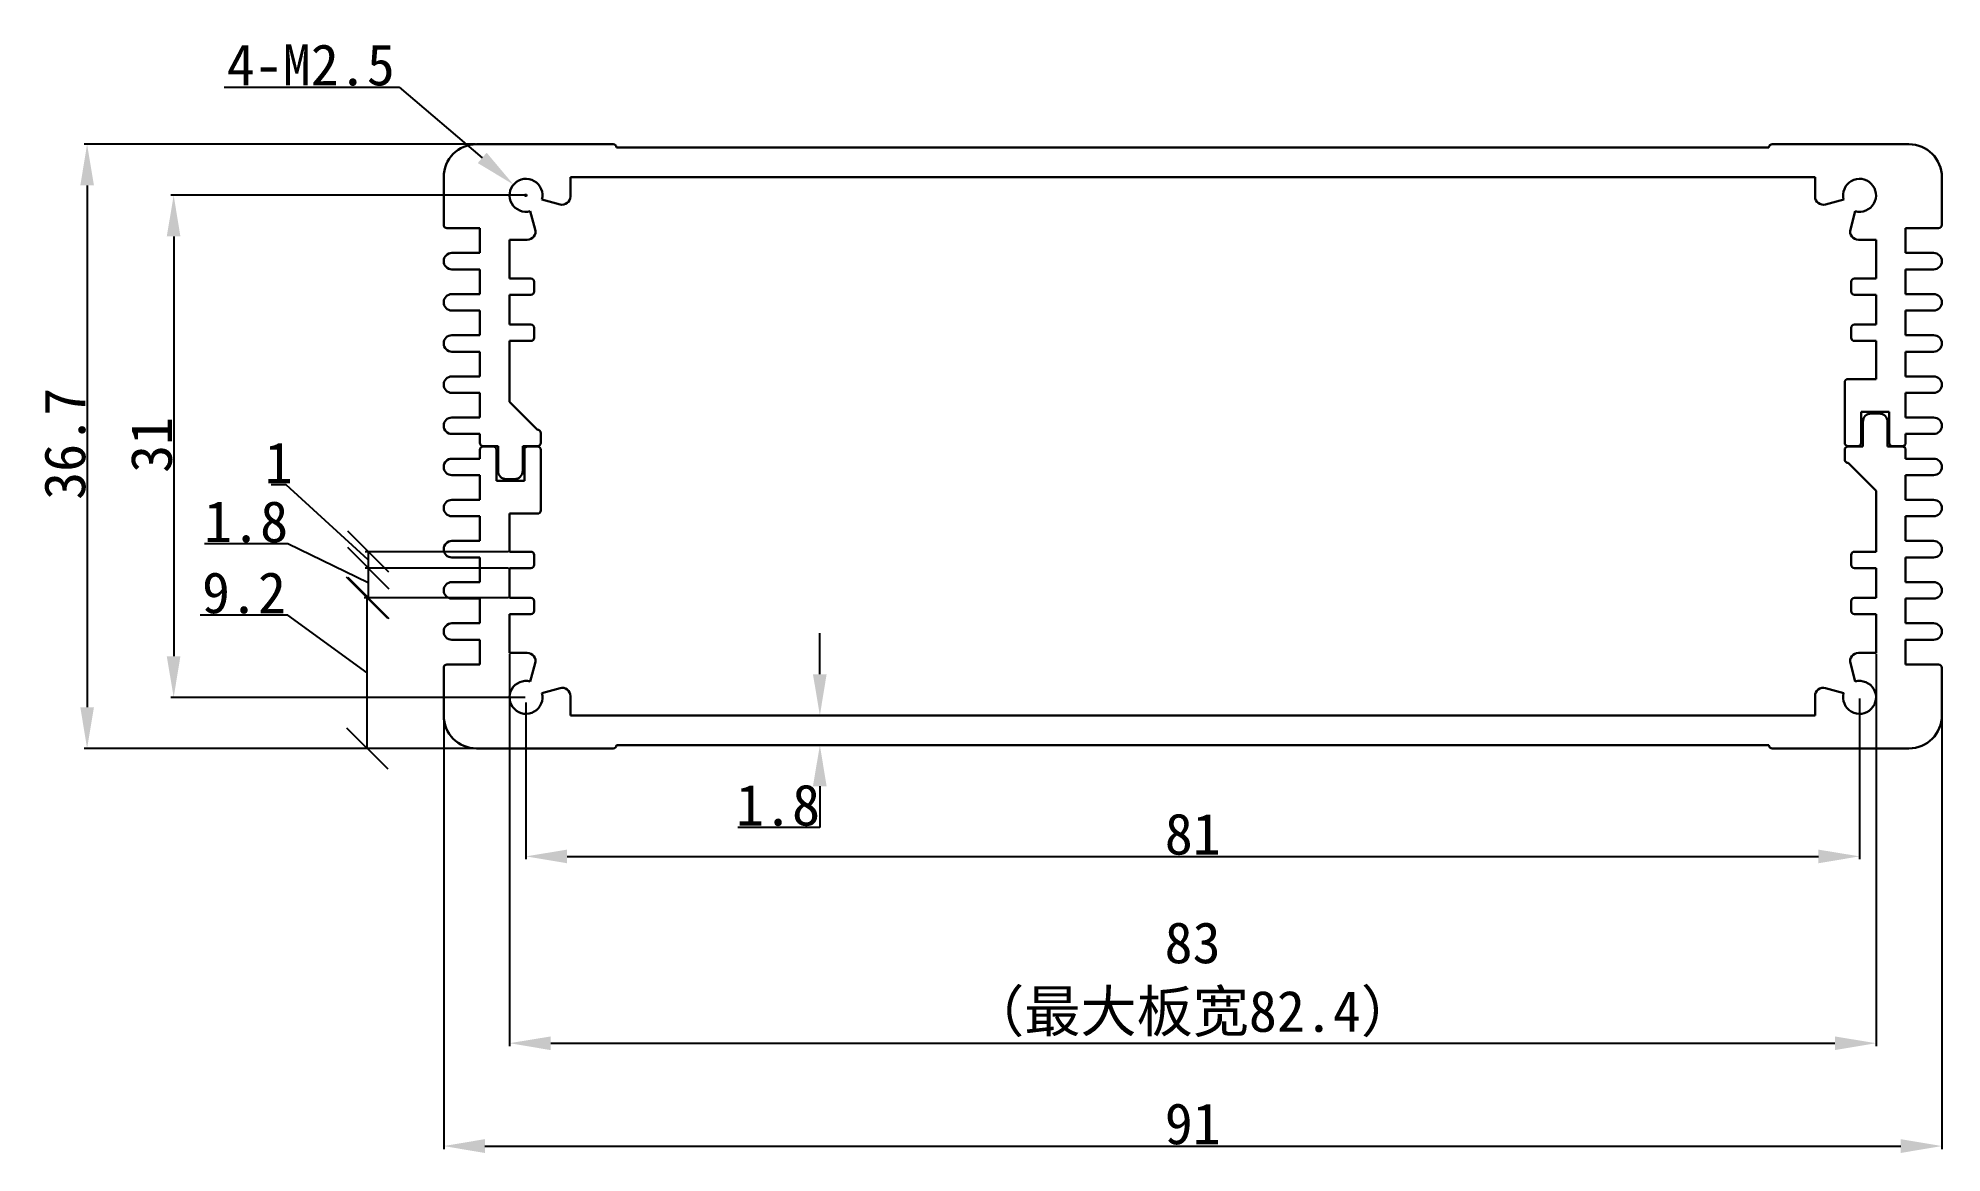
# Model space of a CAD drawing. Header units: inches. Extents: x 515 to 631, y 207 to 274.
import ezdxf

# ---------------------------------------------------------------- set-up
doc = ezdxf.new("R2010")
doc.units = ezdxf.units.IN
doc.header["$MEASUREMENT"] = 0
doc.layers.get('0').update_dxf_attribs({"color": 1})
doc.layers.get('Defpoints').update_dxf_attribs({"color": 3})
doc.layers.add('壳体层', color=7, linetype='Continuous', lineweight=30)
doc.layers.add('标注层', color=7, linetype='Continuous')
doc.layers.add('槽宽标注', color=30, linetype='Continuous')
doc.styles.get("Standard").update_dxf_attribs({"font": 'simhei.ttf'})
doc.dimstyles.get("Standard").update_dxf_attribs({"dimtxt": 2.5, "dimasz": 2.5, "dimexe": 0.18, "dimexo": 0.0625, "dimgap": 0.09, "dimtad": 1, "dimtoh": 1, "dimdec": 1, "dimzin": 0, "dimdsep": 46, "dimtxsty": 'Standard', "dimcen": 0.09, "dimadec": 0, "dimazin": 0, "dimtfac": 1, "dimtdec": 1, "dimtofl": 0, "dimtmove": 0, "dimatfit": 3, "dimfxl": 1, "dimtolj": 1, "dimtzin": 0, "dimarcsym": 0})

# ---------------------------------------------------------------- blocks, each defined once
blk = doc.blocks.new('*D62')
at = {"layer": 'Defpoints', "color": 0, "transparency": 16777216}
for p in [(541.88, 267.89), (518.22, 231.19), (541.88, 231.19)]:
    blk.add_point(p, dxfattribs=at)
at = {"layer": '标注层', "color": 0, "lineweight": -2, "transparency": 16777216}
for p, q in [((541.82, 267.89), (518.04, 267.89)), ((518.22, 265.39), (518.22, 233.69)), ((541.82, 231.19), (518.04, 231.19))]:
    blk.add_line(p, q, dxfattribs=at)
at = {"layer": '标注层', "color": 0, "transparency": 16777216}
for points in [[(517.81, 265.39), (518.64, 265.39), (518.22, 267.89)], [(517.81, 233.69), (518.64, 233.69), (518.22, 231.19)]]:
    blk.add_solid(points, dxfattribs=at)
at = {"layer": '标注层', "color": 0, "transparency": 16777216, "insert": (516.88, 249.69), "char_height": 2.5, "attachment_point": 5, "rotation": 90}
blk.add_mtext('\\A1;36.7', dxfattribs=at)
blk = doc.blocks.new('*D63')
at = {"layer": 'Defpoints', "color": 0, "transparency": 16777216}
for p in [(544.88, 264.79), (523.48, 234.29), (544.88, 234.29)]:
    blk.add_point(p, dxfattribs=at)
at = {"layer": '标注层', "color": 0, "lineweight": -2, "transparency": 16777216}
for p, q in [((544.82, 264.79), (523.3, 264.79)), ((523.48, 262.29), (523.48, 236.79)), ((544.82, 234.29), (523.3, 234.29))]:
    blk.add_line(p, q, dxfattribs=at)
at = {"layer": '标注层', "color": 0, "transparency": 16777216}
for points in [[(523.06, 262.29), (523.89, 262.29), (523.48, 264.79)], [(523.06, 236.79), (523.89, 236.79), (523.48, 234.29)]]:
    blk.add_solid(points, dxfattribs=at)
at = {"layer": '标注层', "color": 0, "transparency": 16777216, "insert": (522.14, 249.63), "char_height": 2.5, "attachment_point": 5, "rotation": 90}
blk.add_mtext('\\A1;31', dxfattribs=at)
blk = doc.blocks.new('_Oblique')
at = {"color": 0, "linetype": 'ByBlock', "lineweight": -2}
blk.add_line((-0.5, -0.5), (0.5, 0.5), dxfattribs=at)
blk = doc.blocks.new('*D64')
at = {"layer": 'Defpoints', "color": 0, "transparency": 16777216}
for p in [(535.23, 240.34), (543.88, 240.34), (541.88, 231.19)]:
    blk.add_point(p, dxfattribs=at)
at = {"layer": '标注层', "color": 0, "lineweight": -2, "transparency": 16777216}
for p, q in [((543.82, 240.34), (535.05, 240.34)), ((535.23, 231.19), (535.23, 240.34)), ((530.41, 239.29), (525.09, 239.29)), ((535.23, 235.77), (530.41, 239.29)), ((541.82, 231.19), (535.05, 231.19))]:
    blk.add_line(p, q, dxfattribs=at)
at = {"layer": '标注层', "color": 0, "lineweight": -2, "transparency": 16777216, "xscale": 2.5, "yscale": 2.5, "zscale": 2.5}
for p, rotation in [((535.23, 240.34), 90), ((535.23, 231.19), 270)]:
    blk.add_blockref('_Oblique', p, dxfattribs=dict(at, rotation=rotation))
at = {"layer": '标注层', "color": 0, "transparency": 16777216, "insert": (527.75, 240.63), "char_height": 2.5, "attachment_point": 5}
blk.add_mtext('\\A1;9.2', dxfattribs=at)
blk = doc.blocks.new('*D65')
at = {"layer": 'Defpoints', "color": 0, "transparency": 16777216}
for p in [(543.88, 242.14), (535.3, 240.34), (543.88, 240.34)]:
    blk.add_point(p, dxfattribs=at)
at = {"layer": '标注层', "color": 0, "lineweight": -2, "transparency": 16777216}
for p, q in [((530.41, 243.61), (525.35, 243.61)), ((535.3, 241.24), (530.41, 243.61)), ((543.82, 242.14), (535.12, 242.14)), ((535.3, 242.14), (535.3, 240.34)), ((543.82, 240.34), (535.12, 240.34))]:
    blk.add_line(p, q, dxfattribs=at)
at = {"layer": '标注层', "color": 0, "lineweight": -2, "transparency": 16777216, "xscale": 2.5, "yscale": 2.5, "zscale": 2.5}
for p, rotation in [((535.3, 242.14), 90), ((535.3, 240.34), 270)]:
    blk.add_blockref('_Oblique', p, dxfattribs=dict(at, rotation=rotation))
at = {"layer": '标注层', "color": 0, "transparency": 16777216, "insert": (527.88, 244.95), "char_height": 2.5, "attachment_point": 5}
blk.add_mtext('\\A1;1.8', dxfattribs=at)
blk = doc.blocks.new('*D66')
at = {"layer": 'Defpoints', "color": 0, "transparency": 16777216}
for p in [(543.88, 243.14), (535.3, 242.14), (543.88, 242.14)]:
    blk.add_point(p, dxfattribs=at)
at = {"layer": '标注层', "color": 0, "lineweight": -2, "transparency": 16777216}
for p, q in [((530.32, 247.2), (529.4, 247.2)), ((535.3, 242.64), (530.32, 247.2)), ((543.82, 243.14), (535.12, 243.14)), ((535.3, 243.14), (535.3, 242.14)), ((543.82, 242.14), (535.12, 242.14))]:
    blk.add_line(p, q, dxfattribs=at)
at = {"layer": '标注层', "color": 0, "lineweight": -2, "transparency": 16777216, "xscale": 2.5, "yscale": 2.5, "zscale": 2.5}
for p, rotation in [((535.3, 243.14), 90), ((535.3, 242.14), 270)]:
    blk.add_blockref('_Oblique', p, dxfattribs=dict(at, rotation=rotation))
at = {"layer": '标注层', "color": 0, "transparency": 16777216, "insert": (529.86, 248.54), "char_height": 2.5, "attachment_point": 5}
blk.add_mtext('\\A1;1', dxfattribs=at)
blk = doc.blocks.new('*D67')
at = {"layer": 'Defpoints', "color": 0, "transparency": 16777216}
for p in [(544.12, 265.44), (544.88, 264.79)]:
    blk.add_point(p, dxfattribs=at)
at = {"layer": '标注层', "color": 0, "lineweight": -2, "transparency": 16777216}
for p, q in [((526.54, 271.36), (537.17, 271.36)), ((537.17, 271.36), (542.22, 267.06)), ((544.88, 264.7), (544.88, 264.88)), ((544.79, 264.79), (544.97, 264.79))]:
    blk.add_line(p, q, dxfattribs=at)
at = {"layer": '标注层', "color": 0, "transparency": 16777216}
blk.add_solid([(542.49, 267.38), (541.95, 266.75), (544.12, 265.44)], dxfattribs=at)
at = {"layer": '标注层', "color": 0, "transparency": 16777216, "insert": (531.81, 272.7), "char_height": 2.5, "attachment_point": 5}
blk.add_mtext('\\A1;4-M2.5', dxfattribs=at)
blk = doc.blocks.new('*D68')
at = {"layer": 'Defpoints', "color": 0, "transparency": 16777216}
for p in [(562.73, 233.19), (562.73, 231.39), (562.73, 231.39)]:
    blk.add_point(p, dxfattribs=at)
at = {"layer": '标注层', "color": 0, "lineweight": -2, "transparency": 16777216}
for p, q in [((562.73, 235.69), (562.73, 238.19)), ((562.66, 233.19), (562.55, 233.19)), ((562.66, 231.39), (562.55, 231.39)), ((562.73, 228.89), (562.73, 226.39)), ((562.73, 226.39), (557.75, 226.39))]:
    blk.add_line(p, q, dxfattribs=at)
at = {"layer": '标注层', "color": 0, "transparency": 16777216}
for points in [[(562.31, 235.69), (563.14, 235.69), (562.73, 233.19)], [(562.31, 228.89), (563.14, 228.89), (562.73, 231.39)]]:
    blk.add_solid(points, dxfattribs=at)
at = {"layer": '标注层', "color": 0, "transparency": 16777216, "insert": (560.19, 227.73), "char_height": 2.5, "attachment_point": 5}
blk.add_mtext('\\A1;1.8', dxfattribs=at)
blk = doc.blocks.new('*D69')
at = {"layer": 'Defpoints', "color": 0, "transparency": 16777216}
for p in [(544.88, 234.04), (625.88, 234.29), (625.88, 224.63)]:
    blk.add_point(p, dxfattribs=at)
at = {"layer": '标注层', "color": 0, "lineweight": -2, "transparency": 16777216}
for p, q in [((544.88, 233.98), (544.88, 224.45)), ((625.88, 234.23), (625.88, 224.45)), ((547.38, 224.63), (623.38, 224.63))]:
    blk.add_line(p, q, dxfattribs=at)
at = {"layer": '标注层', "color": 0, "transparency": 16777216}
for points in [[(547.38, 225.04), (547.38, 224.21), (544.88, 224.63)], [(623.38, 225.04), (623.38, 224.21), (625.88, 224.63)]]:
    blk.add_solid(points, dxfattribs=at)
at = {"layer": '标注层', "color": 0, "transparency": 16777216, "insert": (585.38, 225.97), "char_height": 2.5, "attachment_point": 5}
blk.add_mtext('\\A1;81', dxfattribs=at)
blk = doc.blocks.new('*D70')
at = {"layer": 'Defpoints', "color": 0, "transparency": 16777216}
for p in [(543.88, 236.99), (626.88, 236.99), (626.88, 213.28)]:
    blk.add_point(p, dxfattribs=at)
at = {"layer": '槽宽标注', "color": 0, "lineweight": -2, "transparency": 16777216}
for p, q in [((543.88, 236.93), (543.88, 213.1)), ((626.88, 236.93), (626.88, 213.1)), ((546.38, 213.28), (624.38, 213.28))]:
    blk.add_line(p, q, dxfattribs=at)
at = {"layer": '槽宽标注', "color": 0, "transparency": 16777216}
for points in [[(546.38, 213.69), (546.38, 212.86), (543.88, 213.28)], [(624.38, 213.69), (624.38, 212.86), (626.88, 213.28)]]:
    blk.add_solid(points, dxfattribs=at)
at = {"layer": '槽宽标注', "color": 0, "transparency": 16777216, "insert": (585.37, 217.14), "char_height": 2.5, "attachment_point": 5}
blk.add_mtext('\\A1;83\\P（最大板宽82.4）', dxfattribs=at)
blk = doc.blocks.new('*D71')
at = {"layer": 'Defpoints', "color": 0, "transparency": 16777216}
for p in [(539.88, 233.19), (630.88, 233.19), (630.88, 207.03)]:
    blk.add_point(p, dxfattribs=at)
at = {"layer": '标注层', "color": 0, "lineweight": -2, "transparency": 16777216}
for p, q in [((539.88, 233.13), (539.88, 206.85)), ((630.88, 233.13), (630.88, 206.85)), ((542.38, 207.03), (628.38, 207.03))]:
    blk.add_line(p, q, dxfattribs=at)
at = {"layer": '标注层', "color": 0, "transparency": 16777216}
for points in [[(542.38, 207.45), (542.38, 206.61), (539.88, 207.03)], [(628.38, 207.45), (628.38, 206.61), (630.88, 207.03)]]:
    blk.add_solid(points, dxfattribs=at)
at = {"layer": '标注层', "color": 0, "transparency": 16777216, "insert": (585.38, 208.37), "char_height": 2.5, "attachment_point": 5}
blk.add_mtext('\\A1;91', dxfattribs=at)

msp = doc.modelspace()

# ---------------------------------------------------------------- linework, layer by layer
at = {"layer": '壳体层', "color": 7, "linetype": 'Continuous'}
for p, q in [((550.18, 267.89), (541.88, 267.89)), ((620.38, 267.69), (550.38, 267.69)), ((620.58, 267.89), (628.88, 267.89)), ((539.88, 265.89), (539.88, 262.99)), ((547.58, 265.89), (623.18, 265.89)), ((630.88, 265.89), (630.88, 262.99)), ((542.08, 262.79), (540.08, 262.79)), ((542.08, 262.79), (542.08, 261.29)), ((628.68, 262.79), (630.68, 262.79)), ((628.68, 262.79), (628.68, 261.29)), ((543.88, 259.74), (543.88, 262.09)), ((626.88, 259.74), (626.88, 262.09)), ((542.08, 261.29), (540.38, 261.29)), ((542.08, 260.29), (540.38, 260.29)), ((542.08, 260.29), (542.08, 258.79)), ((628.68, 261.29), (630.38, 261.29)), ((628.68, 260.29), (630.38, 260.29)), ((628.68, 260.29), (628.68, 258.79)), ((543.88, 259.74), (545.18, 259.74)), ((545.38, 259.54), (545.38, 258.94)), ((625.38, 259.54), (625.38, 258.94)), ((626.88, 259.74), (625.58, 259.74)), ((542.08, 258.79), (540.38, 258.79)), ((545.18, 258.74), (543.88, 258.74)), ((543.88, 256.94), (543.88, 258.74)), ((625.58, 258.74), (626.88, 258.74)), ((626.88, 256.94), (626.88, 258.74)), ((628.68, 258.79), (630.38, 258.79)), ((542.08, 257.79), (540.38, 257.79)), ((542.08, 257.79), (542.08, 256.29)), ((545.18, 256.94), (543.88, 256.94)), ((545.38, 256.14), (545.38, 256.74)), ((625.38, 256.14), (625.38, 256.74)), ((625.58, 256.94), (626.88, 256.94)), ((628.68, 257.79), (630.38, 257.79)), ((628.68, 257.79), (628.68, 256.29)), ((542.08, 256.29), (540.38, 256.29)), ((543.88, 255.94), (545.18, 255.94)), ((543.88, 252.25), (543.88, 255.94)), ((626.88, 255.94), (625.58, 255.94)), ((626.88, 253.63), (626.88, 255.94)), ((628.68, 256.29), (630.38, 256.29)), ((542.08, 255.29), (540.38, 255.29)), ((542.08, 255.29), (542.08, 253.79)), ((628.68, 255.29), (630.38, 255.29)), ((628.68, 255.29), (628.68, 253.79)), ((542.08, 253.79), (540.38, 253.79)), ((624.98, 249.75), (624.98, 253.43)), ((626.88, 253.63), (625.18, 253.63)), ((628.68, 253.79), (630.38, 253.79)), ((542.08, 252.79), (540.38, 252.79)), ((542.08, 252.79), (542.08, 251.29)), ((545.58, 250.55), (543.88, 252.25)), ((628.68, 252.79), (630.38, 252.79)), ((628.68, 252.79), (628.68, 251.29)), ((542.08, 251.29), (540.38, 251.29)), ((627.68, 251.63), (625.98, 251.63)), ((625.98, 251.63), (625.98, 249.75)), ((626.08, 249.53), (626.08, 251.03)), ((626.58, 251.53), (627.08, 251.53)), ((627.58, 249.53), (627.58, 251.03)), ((627.68, 249.75), (627.68, 251.63)), ((628.68, 251.29), (630.38, 251.29)), ((542.08, 250.29), (540.38, 250.29)), ((542.08, 250.29), (542.08, 249.75)), ((545.78, 249.75), (545.78, 250.35)), ((628.68, 250.29), (630.38, 250.29)), ((628.68, 250.29), (628.68, 249.75)), ((542.08, 248.79), (540.38, 248.79)), ((542.08, 248.79), (542.08, 249.33)), ((542.28, 249.55), (543.18, 249.55)), ((542.28, 249.53), (542.88, 249.53)), ((543.08, 249.33), (543.08, 247.45)), ((543.18, 249.55), (543.18, 248.05)), ((545.58, 249.55), (544.68, 249.55)), ((544.68, 249.55), (544.68, 248.05)), ((544.78, 247.45), (544.78, 249.33)), ((544.98, 249.53), (545.58, 249.53)), ((545.78, 249.33), (545.78, 245.65)), ((624.98, 249.33), (624.98, 248.73)), ((625.78, 249.55), (625.18, 249.55)), ((625.18, 249.53), (626.08, 249.53)), ((628.48, 249.53), (627.58, 249.53)), ((628.48, 249.55), (627.88, 249.55)), ((628.68, 248.79), (628.68, 249.33)), ((628.68, 248.79), (630.38, 248.79)), ((542.08, 247.79), (540.38, 247.79)), ((542.08, 246.29), (542.08, 247.79)), ((544.18, 247.55), (543.68, 247.55)), ((625.18, 248.53), (626.88, 246.83)), ((628.68, 247.79), (630.38, 247.79)), ((628.68, 246.29), (628.68, 247.79)), ((543.08, 247.45), (544.78, 247.45)), ((626.88, 246.83), (626.88, 243.14)), ((542.08, 246.29), (540.38, 246.29)), ((542.08, 245.29), (540.38, 245.29)), ((542.08, 243.79), (542.08, 245.29)), ((543.88, 245.45), (545.58, 245.45)), ((543.88, 245.45), (543.88, 243.14)), ((628.68, 246.29), (630.38, 246.29)), ((628.68, 245.29), (630.38, 245.29)), ((628.68, 243.79), (628.68, 245.29)), ((542.08, 243.79), (540.38, 243.79)), ((543.88, 243.14), (545.18, 243.14)), ((545.38, 242.94), (545.38, 242.34)), ((625.38, 242.94), (625.38, 242.34)), ((626.88, 243.14), (625.58, 243.14)), ((628.68, 243.79), (630.38, 243.79)), ((542.08, 242.79), (540.38, 242.79)), ((542.08, 241.29), (542.08, 242.79)), ((545.18, 242.14), (543.88, 242.14)), ((543.88, 242.14), (543.88, 240.34)), ((625.58, 242.14), (626.88, 242.14)), ((626.88, 242.14), (626.88, 240.34)), ((628.68, 242.79), (630.38, 242.79)), ((628.68, 241.29), (628.68, 242.79)), ((542.08, 241.29), (540.38, 241.29)), ((628.68, 241.29), (630.38, 241.29)), ((542.08, 240.29), (540.38, 240.29)), ((542.08, 238.79), (542.08, 240.29)), ((545.18, 240.34), (543.88, 240.34)), ((545.38, 239.54), (545.38, 240.14)), ((625.38, 239.54), (625.38, 240.14)), ((625.58, 240.34), (626.88, 240.34)), ((628.68, 240.29), (630.38, 240.29)), ((628.68, 238.79), (628.68, 240.29)), ((542.08, 238.79), (540.38, 238.79)), ((543.88, 239.34), (545.18, 239.34)), ((543.88, 239.34), (543.88, 236.99)), ((626.88, 239.34), (625.58, 239.34)), ((626.88, 239.34), (626.88, 236.99)), ((628.68, 238.79), (630.38, 238.79)), ((542.08, 237.79), (540.38, 237.79)), ((542.08, 236.29), (542.08, 237.79)), ((628.68, 237.79), (630.38, 237.79)), ((628.68, 236.29), (628.68, 237.79)), ((539.88, 233.19), (539.88, 236.09)), ((542.08, 236.29), (540.08, 236.29)), ((628.68, 236.29), (630.68, 236.29)), ((630.88, 233.19), (630.88, 236.09)), ((623.18, 233.19), (547.58, 233.19)), ((550.38, 231.39), (620.38, 231.39)), ((550.18, 231.19), (541.88, 231.19)), ((620.58, 231.19), (628.88, 231.19))]:
    msp.add_line(p, q, dxfattribs=at)
at = {"layer": '壳体层', "linetype": 'Continuous'}
for p, q in [((547.58, 264.72), (547.58, 265.89)), ((623.18, 264.72), (623.18, 265.89)), ((545.14, 263.83), (545.44, 262.72)), ((546.95, 264.24), (545.85, 264.54)), ((623.81, 264.24), (624.92, 264.54)), ((625.62, 263.83), (625.33, 262.72)), ((543.88, 262.09), (544.96, 262.09)), ((626.88, 262.09), (625.81, 262.09)), ((543.88, 236.99), (544.96, 236.99)), ((545.14, 235.26), (545.44, 236.37)), ((625.62, 235.26), (625.33, 236.37)), ((626.88, 236.99), (625.81, 236.99)), ((546.95, 234.85), (545.85, 234.55)), ((623.81, 234.85), (624.92, 234.55)), ((547.58, 234.37), (547.58, 233.19)), ((623.18, 234.37), (623.18, 233.19))]:
    msp.add_line(p, q, dxfattribs=at)
at = {"layer": '壳体层', "color": 7, "linetype": 'Continuous'}
for centre, radius, start, end in [((541.88, 265.89), 2, 90, 180), ((550.18, 267.69), 0.2, 0, 90), ((620.58, 267.69), 0.2, 90, 180), ((628.88, 265.89), 2, 0, 90), ((540.08, 262.99), 0.2, 180, 270), ((630.68, 262.99), 0.2, 270, 0), ((540.38, 260.79), 0.5, 90, 270), ((630.38, 260.79), 0.5, 270, 90), ((545.18, 259.54), 0.2, 0, 90), ((625.58, 259.54), 0.2, 90, 180), ((540.38, 258.29), 0.5, 90, 270), ((545.18, 258.94), 0.2, 270, 0), ((625.58, 258.94), 0.2, 180, 270), ((630.38, 258.29), 0.5, 270, 90), ((545.18, 256.74), 0.2, 0, 90), ((625.58, 256.74), 0.2, 90, 180), ((540.38, 255.79), 0.5, 90, 270), ((545.18, 256.14), 0.2, 270, 0), ((625.58, 256.14), 0.2, 180, 270), ((630.38, 255.79), 0.5, 270, 90), ((540.38, 253.29), 0.5, 90, 270), ((625.18, 253.43), 0.2, 90, 180), ((630.38, 253.29), 0.5, 270, 90), ((540.38, 250.79), 0.5, 90, 270), ((626.58, 251.03), 0.5, 90, 180), ((627.08, 251.03), 0.5, 0, 90), ((630.38, 250.79), 0.5, 270, 90), ((545.58, 250.35), 0.2, 0, 90), ((540.38, 248.29), 0.5, 90, 270), ((542.28, 249.75), 0.2, 180, 270), ((542.28, 249.33), 0.2, 90, 180), ((542.88, 249.33), 0.2, 0, 90), ((544.98, 249.33), 0.2, 90, 180), ((545.58, 249.75), 0.2, 270, 0), ((545.58, 249.33), 0.2, 0, 90), ((625.18, 249.75), 0.2, 180, 270), ((625.18, 249.33), 0.2, 90, 180), ((625.18, 248.73), 0.2, 180, 270), ((625.78, 249.75), 0.2, 270, 0), ((627.88, 249.75), 0.2, 180, 270), ((628.48, 249.75), 0.2, 270, 0), ((628.48, 249.33), 0.2, 0, 90), ((630.38, 248.29), 0.5, 270, 90), ((543.68, 248.05), 0.5, 180, 270), ((544.18, 248.05), 0.5, 270, 0), ((540.38, 245.79), 0.5, 90, 270), ((545.58, 245.65), 0.2, 270, 0), ((630.38, 245.79), 0.5, 270, 90), ((540.38, 243.29), 0.5, 90, 270), ((545.18, 242.94), 0.2, 0, 90), ((625.58, 242.94), 0.2, 90, 180), ((630.38, 243.29), 0.5, 270, 90), ((545.18, 242.34), 0.2, 270, 0), ((625.58, 242.34), 0.2, 180, 270), ((540.38, 240.79), 0.5, 90, 270), ((630.38, 240.79), 0.5, 270, 90), ((545.18, 240.14), 0.2, 0, 90), ((545.18, 239.54), 0.2, 270, 0), ((625.58, 240.14), 0.2, 90, 180), ((625.58, 239.54), 0.2, 180, 270), ((540.38, 238.29), 0.5, 90, 270), ((630.38, 238.29), 0.5, 270, 90), ((540.08, 236.09), 0.2, 90, 180), ((630.68, 236.09), 0.2, 0, 90), ((541.88, 233.19), 2, 180, 270), ((628.88, 233.19), 2, 270, 0), ((550.18, 231.39), 0.2, 270, 0), ((620.58, 231.39), 0.2, 180, 270)]:
    msp.add_arc(centre, radius, start, end, dxfattribs=at)
at = {"layer": '壳体层', "linetype": 'Continuous'}
for centre, radius, start, end in [((544.88, 264.79), 1, 345, 285), ((625.88, 264.79), 1, 255, 195), ((547.08, 264.72), 0.5, 255, 0), ((623.68, 264.72), 0.5, 180, 285), ((544.96, 262.59), 0.5, 270, 15), ((625.81, 262.59), 0.5, 165, 270), ((544.96, 236.49), 0.5, 345, 90), ((625.81, 236.49), 0.5, 90, 195), ((544.88, 234.29), 1, 75, 15), ((547.08, 234.37), 0.5, 0, 105), ((623.68, 234.37), 0.5, 75, 180), ((625.88, 234.29), 1, 165, 105)]:
    msp.add_arc(centre, radius, start, end, dxfattribs=at)

# ---------------------------------------------------------------- dimensions: what is measured, and where the dimension line sits
at = {"layer": '标注层'}
dim = msp.add_radius_dim(center=(544.88, 264.79), mpoint=(544.12, 265.44), text='4-M2.5', dimstyle='Standard', dxfattribs=at)
dim.commit()
dim.dimension.update_dxf_attribs({"geometry": '*D67', "text_midpoint": (531.81, 271.36), "dimtype": 164})
dim = msp.add_linear_dim(base=(518.22, 231.19), p1=(541.88, 267.89), p2=(541.88, 231.19), angle=270, dimstyle='Standard', dxfattribs=at)
dim.commit()
dim.dimension.update_dxf_attribs({"geometry": '*D62', "text_midpoint": (518.22, 249.69), "dimtype": 160})
for base, p1, p2, angle, override, picture, middle in [((523.47663378, 234.29472422), (544.88351432, 264.79472422), (544.88351432, 234.29472422), 90, {"dimdec": 0}, '*D63', (523.47663378, 249.62621313)), ((535.3, 242.14), (543.88, 243.14), (543.88, 242.14), 90, {"dimdec": 0, "dimblk1": 'Oblique', "dimblk2": 'Oblique', "dimsah": 1, "dimtmove": 1}, '*D66', (530.23, 247.2)), ((535.3, 240.34), (543.88, 242.14), (543.88, 240.34), 90, {"dimblk1": 'Oblique', "dimblk2": 'Oblique', "dimsah": 1, "dimtmove": 1}, '*D65', (530.32, 243.61)), ((535.22881971, 240.34472422), (541.88351432, 231.19472422), (543.88351432, 240.34472422), 270, {"dimblk1": 'Oblique', "dimblk2": 'Oblique', "dimsah": 1, "dimtmove": 1}, '*D64', (530.32455355, 239.28711349))]:
    dim = msp.add_linear_dim(base=base, p1=p1, p2=p2, angle=angle, dimstyle='Standard', override=override, dxfattribs=at)
    dim.commit()
    dim.dimension.update_dxf_attribs({"geometry": picture, "text_midpoint": middle, "dimtype": 160})
dim = msp.add_linear_dim(base=(562.73, 231.39), p1=(562.73, 233.19), p2=(562.73, 231.39), angle=270, dimstyle='Standard', dxfattribs=at)
dim.commit()
dim.dimension.update_dxf_attribs({"geometry": '*D68', "text_midpoint": (560.19, 227.73)})
dim = msp.add_linear_dim(base=(625.88, 224.63), p1=(544.88, 234.04), p2=(625.88, 234.29), dimstyle='Standard', override={"dimdec": 0}, dxfattribs=at)
dim.commit()
dim.dimension.update_dxf_attribs({"geometry": '*D69', "text_midpoint": (585.38, 225.97)})
dim = msp.add_linear_dim(base=(630.88, 207.03), p1=(539.88, 233.19), p2=(630.88, 233.19), angle=180, dimstyle='Standard', override={"dimdec": 0}, dxfattribs=at)
dim.commit()
dim.dimension.update_dxf_attribs({"geometry": '*D71', "text_midpoint": (585.38, 208.37)})
at = {"layer": '槽宽标注'}
dim = msp.add_linear_dim(base=(626.88, 213.28), p1=(543.88, 236.99), p2=(626.88, 236.99), angle=0, text='<>\\P（最大板宽82.4）', dimstyle='Standard', override={"dimdec": 0}, dxfattribs=at)
dim.commit()
dim.dimension.update_dxf_attribs({"geometry": '*D70', "text_midpoint": (585.37, 213.28), "dimtype": 160})

doc.saveas('drawing.dxf')
